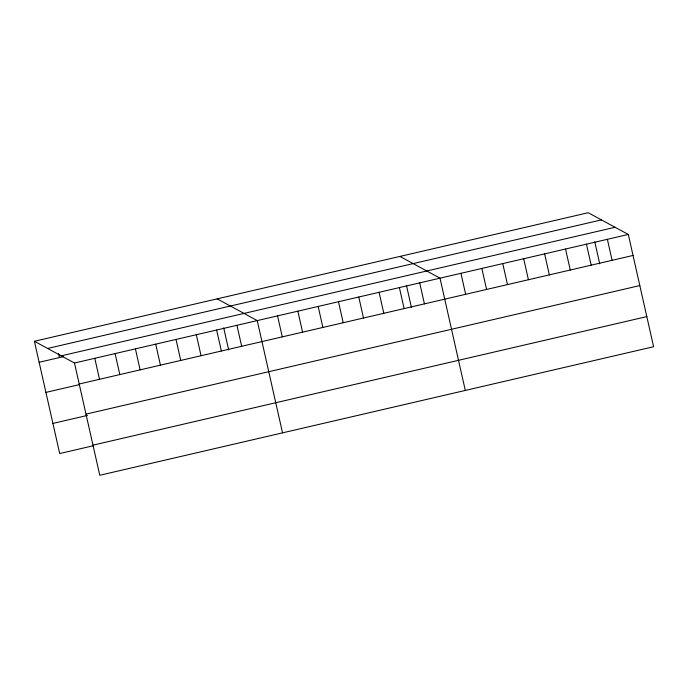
<?xml version="1.0" encoding="UTF-8"?>
<svg xmlns="http://www.w3.org/2000/svg" width="688" height="688" viewBox="0 0 688 688"><rect width="100%" height="100%" fill="white"/><g stroke="black" fill="none" stroke-linecap="round" stroke-linejoin="round"><path stroke-width="1.03" d="M34.4 341.274L588.223 212.721L628.299 234.453L653.6 346.726L99.777 475.279L74.476 363.015L34.4 341.274L59.701 453.547L93.207 445.764M47.627 348.446L601.45 219.893M61.249 355.842L615.072 227.281M39.13 362.275L63.502 356.616M74.476 363.015L628.299 234.453M79.215 384.007L633.029 255.454M45.924 392.392L79.43 384.618M86 414.133L639.823 285.572M52.916 423.421L87.436 415.414M92.992 445.162L646.815 316.609M399.926 256.426L440.002 278.167L465.303 390.431M217.159 298.85L257.243 320.591L282.536 432.855M607.375 239.312L612.114 260.313M594.767 241.755L599.738 263.839M586.451 244.171L591.19 265.172M565.536 249.03L570.266 270.023M544.612 253.881L549.342 274.882M523.688 258.74L528.418 279.741M502.765 263.599L507.503 284.6M481.841 268.449L486.579 289.45M460.926 273.308L465.656 294.309M419.697 282.88L424.427 303.881M406.462 285.46L411.441 307.545M399.384 287.593L404.123 308.594M379.079 292.305L383.809 313.307M358.775 297.018L363.505 318.019M338.47 301.731L343.2 322.732M318.157 306.452L322.896 327.445M297.852 311.165L302.582 332.158M277.548 315.878L282.278 336.871M236.93 325.304L241.669 346.305M223.703 327.884L228.683 349.968M216.625 330.016L221.355 351.018M196.321 334.729L201.051 355.73M176.016 339.442L180.746 360.443M155.703 344.155L160.442 365.156M135.398 348.868L140.128 369.869M115.094 353.589L119.824 374.582M94.789 358.302L99.519 379.294M58.54 353.563L59.443 357.562"/></g></svg>
